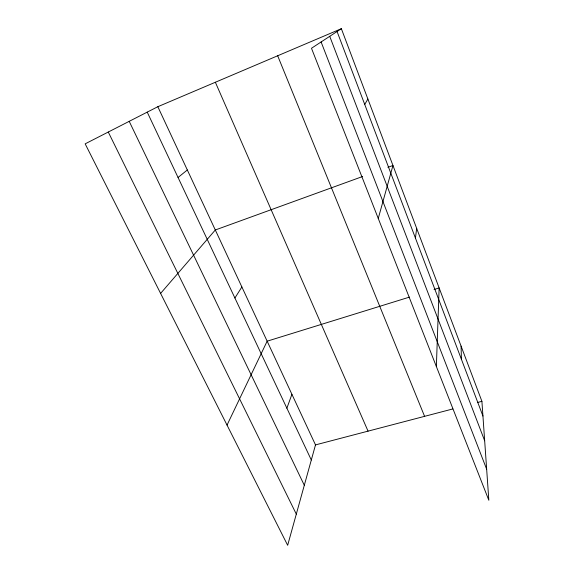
<?xml version="1.0" encoding="UTF-8"?>
<svg xmlns="http://www.w3.org/2000/svg" width="574" height="574" viewBox="0 0 574 574"><rect width="100%" height="100%" fill="white"/><g stroke="black" fill="none" stroke-linecap="round" stroke-linejoin="round"><path stroke-width="0.86" d="M436.362 366.535L439.139 287.926L434.044 289.504M415.44 238.102L416.667 228.359M378.259 218.45L392.953 165.491L387.902 167.321M157.836 106.707L315.499 444.9L287.66 545.3L85.167 143.844L157.836 106.707L341.358 28.7L481.909 401.326L488.833 500.248L311.481 48.273L341.358 28.7M286.878 408.2L291.922 394.316M227.031 425.104L267.147 341.186L409.449 297.117M364.734 104.446L367.891 99.044M234.902 298.006L241.884 286.978M160.605 293.4L215.307 229.987L362.632 176.498M178.048 177.481L187.332 169.976M315.499 444.9L452.821 408.946M477.633 402.446L481.909 401.326M108.271 132.034L296.306 514.125M129.207 121.336L304.306 485.281M147.224 112.131L311.316 460.004M215.358 82.254L368.056 431.139M277.673 55.771L424.581 416.337M321.11 41.967L486.666 469.238M329.727 36.32L484.671 440.782M337.067 31.513L482.942 416.035M461.087 346.115L461.431 359.346"/></g></svg>
